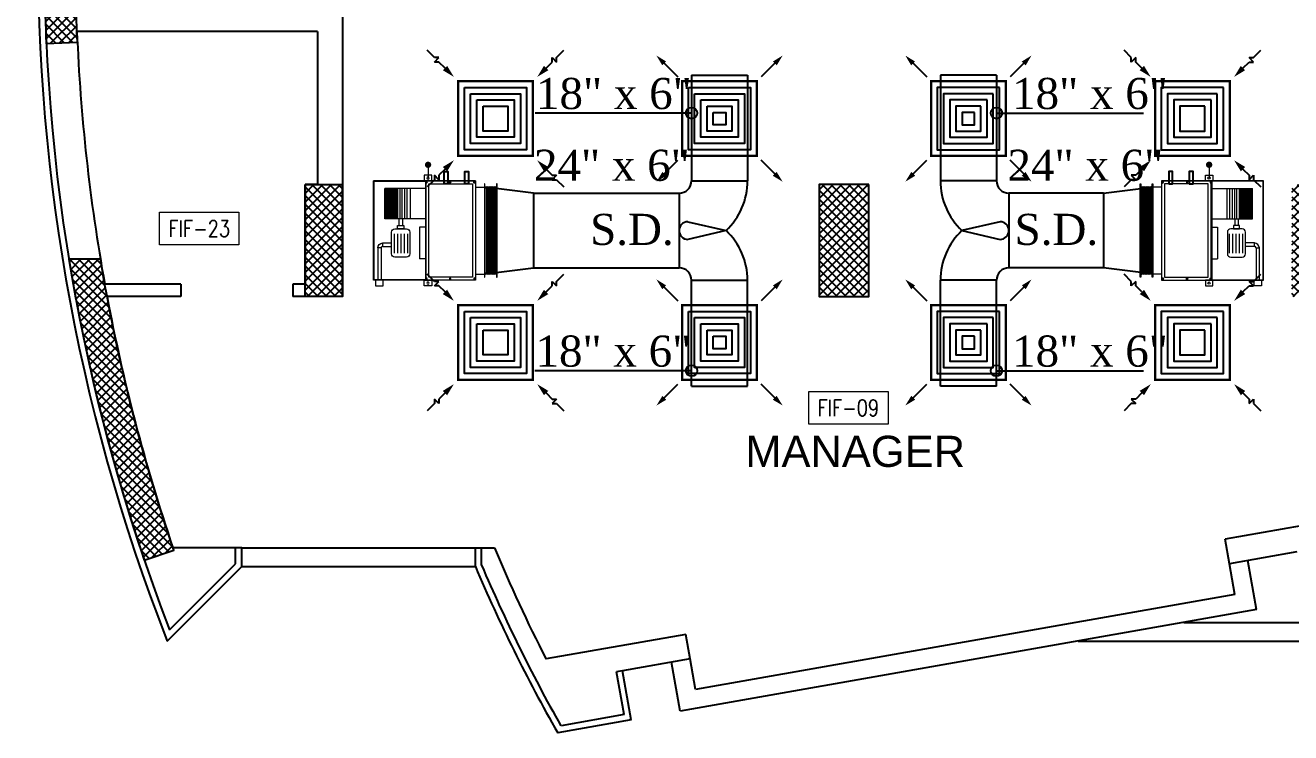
# Model space of a CAD drawing. Extents: x -432 to -365, y -145 to 173.
# Drawn here: x -425.39 to -415.22, y 61.42 to 67.1 of the extents above; entities that cross this region are included whole.
import ezdxf
from ezdxf.enums import TextEntityAlignment as Align

# ---------------------------------------------------------------- set-up
doc = ezdxf.new("R2010")
doc.units = 0
doc.header["$MEASUREMENT"] = 0
doc.linetypes.add('DASHDOT', pattern=[1, 0.5, -0.25, 0, -0.25])
doc.linetypes.add('HIDDEN-Z', pattern=[3, 2, -1])
for name, color, linetype in [('01_AC-EQUIP', 206, 'Continuous'), ('03_AC-S.DUCT', 5, 'Continuous'), ('A.C.VOLUM DAMPER', 2, 'Continuous'), ('COLHATCH', 5, 'Continuous'), ('column', 6, 'Continuous'), ('M-CH-WP-R', 40, 'HIDDEN-Z'), ('M-CH-WP-S', 142, 'Continuous'), ('M-DIFUSER', 195, 'Continuous'), ('M-DUCT-RA', 30, 'Continuous'), ('M-DUCT-SA', 5, 'Continuous'), ('METAL', 253, 'Continuous'), ('METAL-EDGE', 253, 'Continuous'), ('WALL', 4, 'Continuous'), ('WIN', 5, 'Continuous'), ('ZONE TEXT', 73, 'Continuous')]:
    doc.layers.add(name, color=color, linetype=linetype)
doc.layers.add('A-SYMB-RMNU', color=4, linetype='Continuous', lineweight=9)
doc.layers.add('AC-TEXT', color=15, linetype='Continuous', lineweight=30)
doc.styles.add('AC', font='romans.shx', dxfattribs={"height": 0.2})
doc.styles.add('ARABY', font='sosa.shx')
doc.styles.add('ROMANS-TITLE', font='ROMANS.shx', dxfattribs={"width": 0.8})
doc.dimstyles.new('IHAB', dxfattribs={"dimscale": 0, "dimtxt": 0.15, "dimasz": 0.09, "dimexe": 0.18, "dimexo": 0.0625, "dimgap": 0, "dimtad": 0, "dimtih": 1, "dimtoh": 1, "dimzin": 0, "dimdsep": 46, "dimtxsty": 'ARABY', "dimcen": 0.03, "dimse1": 1, "dimse2": 1, "dimclrd": 36, "dimclrt": 42, "dimadec": 0, "dimazin": 0, "dimtfac": 1, "dimtmove": 1, "dimatfit": 3, "dimldrblk": 'ORIGIN', "dimfxl": 1, "dimtolj": 1, "dimtzin": 0, "dimarcsym": 0})

# ---------------------------------------------------------------- blocks, each defined once
blk = doc.blocks.new('*U254')
at = {"layer": 'M-DIFUSER', "ltscale": 5, "const_width": 18}
blk.add_lwpolyline([(-300, 300), (300, 300), (300, -300), (-300, -300)], close=True, dxfattribs=at)
at = {"layer": 'M-DIFUSER', "color": 21}
for points in [[(250, 250), (-250, 250), (-250, -250), (250, -250)], [(200, 200), (-200, 200), (-200, -200), (200, -200)], [(150, 150), (-150, 150), (-150, -150), (150, -150)], [(100, 100), (-100, 100), (-100, -100), (100, -100)]]:
    blk.add_lwpolyline(points, close=True, dxfattribs=at)
at = {"layer": 'M-DUCT-RA', "color": 30}
for p, q in [((-491, 491), (-549, 549)), ((491, 491), (549, 549)), ((-491, 455), (-491, 491)), ((-455, 491), (-491, 455)), ((-455, 455), (-455, 491)), ((-406, 406), (-455, 455)), ((406, 406), (455, 455)), ((455, 491), (491, 491)), ((491, 455), (455, 491)), ((455, 455), (491, 455)), ((-406, -406), (-455, -455)), ((406, -406), (455, -455)), ((-491, -491), (-549, -549)), ((-491, -455), (-455, -491)), ((-455, -455), (-491, -455)), ((-455, -491), (-491, -491)), ((455, -491), (491, -455)), ((455, -455), (455, -491)), ((491, -455), (491, -491)), ((491, -491), (549, -549))]:
    blk.add_line(p, q, dxfattribs=at)
for points in [[(-389, 424), (-424, 389), (-335, 335)], [(424, 389), (389, 424), (335, 335)], [(-424, -389), (-389, -424), (-335, -335)], [(389, -424), (424, -389), (335, -335)]]:
    blk.add_solid(points, dxfattribs=at)
blk = doc.blocks.new('*U251')
at = {"layer": 'M-DIFUSER', "ltscale": 5, "const_width": 18}
blk.add_lwpolyline([(-300, 300), (300, 300), (300, -300), (-300, -300)], close=True, dxfattribs=at)
at = {"layer": 'M-DIFUSER', "color": 21}
for points in [[(250, 250), (-250, 250), (-250, -250), (250, -250)], [(200, 200), (-200, 200), (-200, -200), (200, -200)], [(150, 150), (-150, 150), (-150, -150), (150, -150)], [(100, 100), (-100, 100), (-100, -100), (100, -100)], [(50, 50), (-50, 50), (-50, -50), (50, -50)]]:
    blk.add_lwpolyline(points, close=True, dxfattribs=at)
at = {"layer": 'M-DUCT-SA', "color": 5, "extrusion": (-5.07059e-20, -1.19855e-17, -1)}
blk.add_line((-461, 461), (-335, 335), dxfattribs=at)
at = {"layer": 'M-DUCT-SA', "color": 5, "extrusion": (-1.19855e-17, 5.07059e-20, -1)}
blk.add_line((461, 461), (335, 335), dxfattribs=at)
at = {"layer": 'M-DUCT-SA', "color": 5, "extrusion": (1.19855e-17, -5.07059e-20, -1)}
blk.add_line((-461, -461), (-335, -335), dxfattribs=at)
at = {"layer": 'M-DUCT-SA', "color": 5, "extrusion": (5.07059e-20, 1.19855e-17, -1)}
blk.add_line((461, -461), (335, -335), dxfattribs=at)
at = {"layer": 'M-DUCT-SA', "color": 5, "extrusion": (-5.07059e-20, -1.19855e-17, -1)}
blk.add_solid([(460, 428), (429, 459), (507, 507)], dxfattribs=at)
at = {"layer": 'M-DUCT-SA', "color": 5, "extrusion": (5.07059e-20, -1.19855e-17, -1)}
blk.add_solid([(-460, 428), (-429, 459), (-507, 507)], dxfattribs=at)
at = {"layer": 'M-DUCT-SA', "color": 5, "extrusion": (1.19855e-17, -5.07059e-20, -1)}
blk.add_solid([(428, -460), (459, -429), (507, -507)], dxfattribs=at)
at = {"layer": 'M-DUCT-SA', "color": 5, "extrusion": (-1.19855e-17, -5.07059e-20, -1)}
blk.add_solid([(-428, -460), (-459, -429), (-507, -507)], dxfattribs=at)
blk = doc.blocks.new('A$C7E27466D')
at = {"layer": '01_AC-EQUIP', "color": 2, "lineweight": 20}
for p, q in [((-75.3, 98.1), (-73.7, 98.7)), ((-75.3, 98.1), (-73.7, 97.6)), ((-75.3, 97.1), (-73.7, 97.6)), ((-75.3, 97.1), (-73.7, 96.6)), ((-75.3, 96.1), (-73.7, 96.6)), ((-75.3, 96.1), (-73.7, 95.6)), ((-75.3, 95.1), (-73.7, 95.6)), ((-75.3, 95.1), (-73.7, 94.6)), ((-75.3, 94.1), (-73.7, 94.6)), ((-75.3, 94.1), (-73.7, 93.6)), ((-75.3, 93.1), (-73.7, 93.6)), ((-75.3, 93.1), (-73.7, 92.5)), ((-75.3, 92), (-73.7, 92.5)), ((-75.3, 92), (-73.7, 91.5)), ((-75.3, 91), (-73.7, 91.5)), ((-6.3, 97.6), (-73.7, 97.6)), ((-6.3, 96.6), (-73.7, 96.6)), ((-6.3, 95.6), (-73.7, 95.6)), ((-6.3, 94.6), (-73.7, 94.6)), ((-6.3, 93.6), (-73.7, 93.6)), ((-6.3, 92.5), (-73.7, 92.5)), ((-6.3, 91.5), (-73.7, 91.5)), ((-4.7, 98.1), (-6.3, 98.7)), ((-4.7, 98.1), (-6.3, 97.6)), ((-4.7, 97.1), (-6.3, 97.6)), ((-4.7, 97.1), (-6.3, 96.6)), ((-4.7, 96.1), (-6.3, 96.6)), ((-4.7, 96.1), (-6.3, 95.6)), ((-4.7, 95.1), (-6.3, 95.6)), ((-4.7, 95.1), (-6.3, 94.6)), ((-4.7, 94.1), (-6.3, 94.6)), ((-4.7, 94.1), (-6.3, 93.6)), ((-4.7, 93.1), (-6.3, 93.6)), ((-4.7, 93.1), (-6.3, 92.5)), ((-4.7, 92), (-6.3, 92.5)), ((-4.7, 92), (-6.3, 91.5)), ((-4.7, 91), (-6.3, 91.5)), ((-75.3, 91), (-73.7, 90.5)), ((-75.3, 90), (-73.7, 90.5)), ((-75.3, 90), (-73.7, 89.5)), ((-6.3, 90.5), (-73.7, 90.5)), ((-4.7, 91), (-6.3, 90.5)), ((-4.7, 90), (-6.3, 90.5)), ((-4.7, 90), (-6.3, 89.5))]:
    blk.add_line(p, q, dxfattribs=at)
at = {"layer": '01_AC-EQUIP', "color": 1, "lineweight": 20}
for p, q in [((-78.9, 80.3), (-78.9, 81.7)), ((-75, 82), (-75, 89)), ((-5, 82), (-5, 89)), ((-1.1, 80.3), (-1.1, 81.7)), ((0, 82), (0, 0)), ((-77.8, 81), (-79.9, 81)), ((-2.2, 81), (-0.1, 81)), ((-77.8, 61.5), (-79.9, 61.5)), ((-78.9, 60.8), (-78.9, 62.2)), ((-2.2, 61.5), (-0.1, 61.5)), ((-1.1, 60.8), (-1.1, 62.2)), ((-77.8, 42.5), (-79.9, 42.5)), ((-78.9, 41.8), (-78.9, 43.2)), ((-62.7, 42), (-62.7, 37)), ((-37.3, 42), (-37.3, 37)), ((-30.6, 42), (-30.6, 9)), ((-6.2, 42), (-6.2, 9)), ((-2.2, 42.5), (-0.1, 42.5)), ((-1.1, 41.8), (-1.1, 43.2)), ((-37.3, 37), (-62.7, 37)), ((-58.3, 27.4), (-42.7, 27.4)), ((-58.3, 24.8), (-42.7, 24.8)), ((-58.3, 22.1), (-42.7, 22.1)), ((-30.6, 23.1), (-36, 23.1)), ((-30.6, 20.4), (-36, 20.4)), ((-6.2, 29.5), (-30.6, 29.5)), ((-30.6, 27), (-6.2, 27)), ((-30.6, 25), (-6.2, 25)), ((-30.6, 23), (-6.2, 23)), ((-30.6, 21.4), (-6.2, 21.4)), ((-58.3, 19.4), (-42.7, 19.4)), ((-58.3, 16.8), (-42.7, 16.8)), ((-52.7, 7.4), (-52.7, 14.5)), ((-50, 7.4), (-50, 14.5)), ((-30.6, 19.4), (-6.2, 19.4)), ((-30.6, 18.4), (-6.2, 18.4)), ((-30.6, 17.5), (-6.2, 17.5)), ((-30.6, 16.8), (-6.2, 16.8)), ((-30.6, 15.8), (-6.2, 15.8)), ((-30.6, 14.8), (-6.2, 14.8)), ((-30.6, 13.8), (-6.2, 13.8)), ((-30.6, 12.9), (-6.2, 12.9)), ((-30.6, 12.2), (-6.2, 12.2)), ((-30.6, 11.5), (-6.2, 11.5)), ((-30.6, 11), (-6.2, 11)), ((-30.6, 10.6), (-6.2, 10.6)), ((-30.6, 10.3), (-6.2, 10.3)), ((-54, 6.1), (-79.6, 6.1)), ((-54, 3.5), (-79.6, 3.5)), ((-54, 6.1), (-54, 3.5)), ((-52.7, 7.4), (-50, 7.4)), ((-30.6, 9.9), (-6.2, 9.9)), ((-30.6, 9.6), (-6.2, 9.6)), ((-30.6, 9.4), (-6.2, 9.4)), ((-30.6, 9.2), (-6.2, 9.2)), ((-30.6, 9), (-6.2, 9)), ((-30.6, 9), (-6.2, 9))]:
    blk.add_line(p, q, dxfattribs=at)
at = {"layer": '01_AC-EQUIP', "color": 4, "lineweight": 20}
blk.add_line((12.8, 43.8), (2.3, 43.8), dxfattribs=at)
at = {"layer": '01_AC-EQUIP', "color": 1, "linetype": 'DASHDOT', "lineweight": 20}
blk.add_line((-30.6, 16.8), (-6.2, 16.8), dxfattribs=at)
at = {"layer": '01_AC-EQUIP', "color": 2, "lineweight": 20}
for points in [[(-77.5, 98.7), (-77.5, 99.2), (-2.5, 99.2), (-2.5, 98.7)], [(-77.5, 89), (-77.5, 89.5), (-2.5, 89.5), (-2.5, 89)]]:
    blk.add_lwpolyline(points, close=True, dxfattribs=at)
at = {"layer": '01_AC-EQUIP', "color": 1, "lineweight": 20}
for points in [[(-80, 42), (0, 42), (0, 82), (-80, 82)], [(-77.5, 44.5), (-2.5, 44.5), (-2.5, 79.5), (-77.5, 79.5)], [(-84.4, 40.7), (-80, 40.7), (-80, 46.7), (-84.4, 46.7)], [(-80, 42), (-80, 0), (0, 0), (0, 42)], [(-79.6, 41.6), (-79.6, 0.4), (-0.4, 0.4), (-0.4, 41.6)], [(4.4, 40.7), (0, 40.7), (0, 46.7), (4.4, 46.7)], [(-38.6, 19.3), (-36, 19.3), (-36, 24.3), (-38.6, 24.3)], [(-84.4, 7.6), (-80, 7.6), (-80, 1.6), (-84.4, 1.6)]]:
    blk.add_lwpolyline(points, close=True, dxfattribs=at)
at = {"layer": '01_AC-EQUIP', "color": 4, "lineweight": 20, "const_width": 2.52}
blk.add_lwpolyline([(12.6, 45, 1), (13.1, 42.5, 1)], format="xyb", close=True, dxfattribs=at)
at = {"layer": '01_AC-EQUIP', "color": 1, "lineweight": 20}
blk.add_lwpolyline([(-58.8, 14.5), (-41.2, 14.5, 0.414214), (-38.6, 17.1), (-38.6, 26.4, 0.414214), (-41.2, 29.1), (-58.8, 29.1, 0.414214), (-61.4, 26.4), (-61.4, 17.1, 0.414214)], format="xyb", close=True, dxfattribs=at)
for centre in [(-82.3, 43.8), (2.3, 43.8)]:
    blk.add_circle(centre, 0.932, dxfattribs=at)
for radius in [1.33, 3.99]:
    blk.add_arc((-54, 7.4), radius, 270.0006, 0.0006, dxfattribs=at)
for centre, major_axis, start_param, end_param in [((-78.9, 81), (-0.827, 0), -1.570796, 4.712389), ((-78.9, 81), (-0.47, 0), 3.141593, 9.424778), ((-78.9, 61.5), (-0.827, 0), -1.570796, 4.712389), ((-78.9, 61.5), (-0.47, 0), 3.141593, 9.424778), ((-78.9, 42.5), (-0.827, 0), -1.570796, 4.712389), ((-78.9, 42.5), (-0.47, 0), 3.141593, 9.424778)]:
    blk.add_ellipse(centre, major_axis=major_axis, ratio=0.646018, start_param=start_param, end_param=end_param, dxfattribs=at)
at = {"layer": '01_AC-EQUIP', "color": 1, "lineweight": 20, "extrusion": (0, 0, -1)}
for centre, major_axis, start_param, end_param in [((-1.1, 81), (0.827, 0), -1.570796, 4.712389), ((-1.1, 81), (0.47, 0), 3.141593, 9.424778), ((-1.1, 61.5), (0.827, 0), -1.570796, 4.712389), ((-1.1, 61.5), (0.47, 0), 3.141593, 9.424778), ((-1.1, 42.5), (0.827, 0), -1.570796, 4.712389), ((-1.1, 42.5), (0.47, 0), 3.141593, 9.424778)]:
    blk.add_ellipse(centre, major_axis=major_axis, ratio=0.646018, start_param=start_param, end_param=end_param, dxfattribs=at)
at = {"layer": 'M-CH-WP-R', "color": 6, "linetype": 'ByBlock', "ltscale": 1.5}
blk.add_lwpolyline([(-2.5, 76.2), (-2.5, 73.2), (7.5, 73.2), (7.5, 76.2)], close=True, dxfattribs=at)
at = {"layer": 'M-CH-WP-S', "color": 5, "linetype": 'ByBlock', "ltscale": 1.5}
blk.add_lwpolyline([(-2.5, 59.7), (-2.5, 56.7), (7.5, 56.7), (7.5, 59.7)], close=True, dxfattribs=at)
blk = doc.blocks.new('A-ROOM')
at = {"layer": 'A-SYMB-RMNU'}
blk.add_lwpolyline([(-425, 175), (425, 175), (425, -175), (-425, -175)], close=True, dxfattribs=at)
at = {"layer": 'A-SYMB-RMNU', "style": 'ROMANS-TITLE', "width": 0.8}
blk.add_attdef('ROOM-NO', text='', height=175, dxfattribs=at).set_placement((0, 0), align=Align.MIDDLE)

msp = doc.modelspace()

# ---------------------------------------------------------------- hatches: boundary and pattern name
at = {"layer": 'COLHATCH', "linetype": 'Continuous'}
h = msp.add_hatch(dxfattribs=at)
h.set_pattern_fill('_USER', color=252, scale=0.05, angle=45, style=0, double=1, pattern_type=0)
h.set_pattern_definition([(45, (-202.924395, -132.77691), (-0.035355339, 0.035355339), []), (135, (-202.924395, -132.77691), (-0.035355339, -0.035355339), [])])
h.paths.add_polyline_path([(-382.484, 84.803), (-382.784, 84.803), (-382.784, 83.903), (-382.484, 83.903)])
h.paths.add_polyline_path([(-380.484, 84.803), (-381.284, 84.803), (-381.284, 84.503), (-380.484, 84.503)])
h.paths.add_polyline_path([(-380.684, 79.223), (-381.484, 79.223), (-381.484, 78.923), (-380.684, 78.923)])
h.paths.add_polyline_path([(-378.134, 79.223), (-378.934, 79.223), (-378.934, 78.923), (-378.134, 78.923)])
h.paths.add_polyline_path([(-378.534, 82.803), (-378.834, 82.803), (-378.834, 82.203), (-378.534, 82.203)])
h.paths.add_polyline_path([(-380.392, 67.953), (-381.492, 67.953), (-381.492, 67.653), (-380.639, 67.653, -0.011587), (-380.655, 66.967), (-380.405, 66.957, 0.01656)])
h.paths.add_polyline_path([(-380.586, 65.223), (-380.84, 65.223, -0.040808), (-381.428, 62.884), (-381.192, 62.803, 0.04151)])
h.paths.add_polyline_path([(-382.484, 65.823), (-382.784, 65.823), (-382.784, 64.923), (-382.484, 64.923)])
h.paths.add_polyline_path([(-386.614, 65.823), (-387.014, 65.823), (-387.014, 64.923), (-386.614, 64.923)])
h.paths.add_polyline_path([(-390.414, 65.823), (-390.864, 65.823), (-390.864, 64.923), (-390.414, 64.923)])
h.paths.add_polyline_path([(-390.664, 64.003), (-390.964, 64.003), (-390.964, 63.103), (-390.664, 63.103)])
h.paths.add_polyline_path([(-398.664, 65.823), (-398.964, 65.823), (-398.964, 64.923), (-398.664, 64.923)])
h.paths.add_polyline_path([(-398.664, 64.003), (-398.964, 64.003), (-398.964, 63.103), (-398.664, 63.103)])
h.paths.add_polyline_path([(-398.664, 83.653), (-398.964, 83.653), (-398.964, 83.053), (-398.664, 83.053)])
h.paths.add_polyline_path([(-390.414, 84.803), (-390.864, 84.803), (-390.864, 83.903), (-390.414, 83.903)])
h.paths.add_polyline_path([(-398.664, 87.003), (-398.964, 87.003), (-398.964, 86.403), (-398.664, 86.403)])
h.paths.add_polyline_path([(-400.014, 84.803), (-405.714, 84.803), (-405.714, 83.053), (-405.414, 83.053), (-405.414, 84.503), (-400.314, 84.503), (-400.314, 83.053), (-400.014, 83.053)])
h.paths.add_polyline_path([(-405.414, 87.003), (-405.714, 87.003), (-405.714, 86.403), (-405.414, 86.403)])
h.paths.add_polyline_path([(-414.764, 84.803), (-415.214, 84.803), (-415.214, 83.903), (-414.764, 83.903)])
h.paths.add_polyline_path([(-418.564, 84.803), (-418.964, 84.803), (-418.964, 83.903), (-418.564, 83.903)])
h.paths.add_polyline_path([(-422.844, 84.803), (-423.144, 84.803), (-423.144, 83.903), (-422.844, 83.903)])
h.paths.add_polyline_path([(-424.344, 84.803), (-425.144, 84.803), (-425.144, 84.503), (-424.344, 84.503)])
h.paths.add_polyline_path([(-426.794, 82.803), (-427.094, 82.803), (-427.094, 82.203), (-426.794, 82.203)])
h.paths.add_polyline_path([(-424.144, 79.223), (-424.944, 79.223), (-424.944, 78.923), (-424.144, 78.923)])
h.paths.add_polyline_path([(-426.694, 79.223), (-427.494, 79.223), (-427.494, 78.923), (-426.694, 78.923)])
h.paths.add_polyline_path([(-426.694, 74.223), (-427.494, 74.223), (-427.494, 73.923), (-426.694, 73.923)])
h.paths.add_polyline_path([(-424.144, 74.173), (-425.044, 74.173), (-425.044, 73.923), (-424.144, 73.923)])
h.paths.add_polyline_path([(-424.137, 67.953), (-425.237, 67.953, 0.01656), (-425.224, 66.957), (-424.974, 66.967, -0.011587), (-424.99, 67.653), (-424.137, 67.653)])
h.paths.add_polyline_path([(-424.789, 65.223), (-425.042, 65.223, 0.04151), (-424.437, 62.803), (-424.2, 62.884, -0.040808)])
h.paths.add_polyline_path([(-422.844, 65.823), (-423.144, 65.823), (-423.144, 64.923), (-422.844, 64.923)])
h.paths.add_polyline_path([(-418.614, 65.823), (-419.014, 65.823), (-419.014, 64.923), (-418.614, 64.923)])
h.paths.add_polyline_path([(-414.764, 65.823), (-415.214, 65.823), (-415.214, 64.923), (-414.764, 64.923)])
h.paths.add_polyline_path([(-414.664, 64.003), (-414.964, 64.003), (-414.964, 63.103), (-414.664, 63.103)])
h.paths.add_polyline_path([(-406.664, 65.823), (-406.964, 65.823), (-406.964, 64.923), (-406.664, 64.923)])
h.paths.add_polyline_path([(-406.664, 64.003), (-406.964, 64.003), (-406.964, 63.103), (-406.664, 63.103)])

# ---------------------------------------------------------------- linework, layer by layer
at = {"layer": '03_AC-S.DUCT', "linetype": 'Continuous'}
for p, q in [((-420.039, 66.703), (-420.039, 65.853)), ((-420.039, 66.703), (-419.589, 66.703)), ((-419.589, 66.703), (-419.589, 65.853)), ((-418.039, 66.703), (-418.039, 65.853)), ((-417.589, 66.703), (-418.039, 66.703)), ((-417.589, 66.703), (-417.589, 65.853)), ((-420.039, 65.853), (-419.589, 65.853)), ((-417.589, 65.853), (-418.039, 65.853)), ((-421.308, 65.753), (-421.608, 65.79)), ((-421.308, 65.753), (-420.139, 65.753)), ((-421.308, 65.753), (-421.308, 65.153)), ((-420.139, 65.753), (-420.139, 65.153)), ((-416.728, 65.753), (-417.489, 65.753)), ((-417.489, 65.753), (-417.489, 65.153)), ((-416.728, 65.753), (-416.428, 65.79)), ((-416.728, 65.753), (-416.728, 65.153)), ((-421.608, 65.116), (-421.308, 65.153)), ((-421.308, 65.153), (-420.139, 65.153)), ((-416.728, 65.153), (-417.489, 65.153)), ((-416.428, 65.116), (-416.728, 65.153)), ((-420.039, 64.203), (-420.039, 65.053)), ((-420.039, 65.053), (-419.589, 65.053)), ((-419.589, 64.203), (-419.589, 65.053)), ((-418.039, 64.203), (-418.039, 65.053)), ((-417.589, 65.053), (-418.039, 65.053)), ((-417.589, 64.203), (-417.589, 65.053)), ((-420.039, 64.203), (-419.589, 64.203)), ((-417.589, 64.203), (-418.039, 64.203))]:
    msp.add_line(p, q, dxfattribs=at)
for centre, radius, start, end in [((-420.139, 65.853), 0.1, 270, 360), ((-420.139, 65.853), 0.55, 313.3418, 360), ((-417.489, 65.853), 0.55, 180, 226.6582), ((-417.489, 65.853), 0.1, 180, 270), ((-420.139, 65.053), 0.55, 0, 46.6582), ((-417.489, 65.053), 0.55, 133.3418, 180), ((-420.139, 65.053), 0.1, 0, 90), ((-417.489, 65.053), 0.1, 90, 180)]:
    msp.add_arc(centre, radius, start, end, dxfattribs=at)
at = {"layer": 'A.C.VOLUM DAMPER'}
for p, q in [((-420.068, 65.524), (-419.762, 65.453)), ((-417.56, 65.524), (-417.867, 65.453)), ((-419.762, 65.453), (-420.068, 65.382)), ((-417.867, 65.453), (-417.56, 65.382))]:
    msp.add_line(p, q, dxfattribs=at)
for centre, start, end in [((-420.068, 65.453), 90, 270), ((-417.56, 65.453), 270, 90)]:
    msp.add_arc(centre, 0.071, start, end, dxfattribs=at)
at = {"layer": 'column', "color": 252, "linetype": 'Continuous'}
for points in [[(-424.137, 67.953), (-425.237, 67.953, 0.01656), (-425.224, 66.957), (-424.974, 66.967, -0.011587), (-424.99, 67.653), (-424.137, 67.653)], [(-424.789, 65.223), (-425.042, 65.223, 0.04151), (-424.437, 62.803), (-424.2, 62.884, -0.040808)]]:
    msp.add_lwpolyline(points, format="xyb", close=True, dxfattribs=at)
at = {"layer": 'column', "color": 252}
for points in [[(-423.144, 65.823), (-422.844, 65.823), (-422.844, 64.923), (-423.144, 64.923)], [(-418.614, 65.823), (-419.014, 65.823), (-419.014, 64.923), (-418.614, 64.923)]]:
    msp.add_lwpolyline(points, close=True, dxfattribs=at)
at = {"layer": 'METAL', "linetype": 'Continuous'}
for p, q in [((-416.082, 62.303), (-410.751, 62.303)), ((-416.933, 62.153), (-410.782, 62.153))]:
    msp.add_line(p, q, dxfattribs=at)
at = {"layer": 'METAL-EDGE', "color": 252, "linetype": 'Continuous'}
for p, q in [((-423.703, 62.774), (-423.703, 62.903)), ((-421.726, 62.763), (-421.726, 62.903)), ((-424.234, 62.243), (-423.703, 62.774)), ((-420.593, 61.914), (-420.642, 61.905)), ((-420.581, 61.561), (-420.642, 61.905)), ((-420.581, 61.561), (-421.088, 61.471))]:
    msp.add_line(p, q, dxfattribs=at)
for radius, start, end in [(15.05, 155.3792, 201.0693), (12.53, 202.9707, 209.5631)]:
    msp.add_arc((-410.19, 67.653), radius, start, end, dxfattribs=at)
at = {"layer": 'WALL', "color": 252, "linetype": 'Continuous'}
for p, q in [((-422.844, 67.753), (-422.844, 65.823)), ((-423.044, 67.053), (-424.978, 67.053)), ((-423.044, 67.053), (-423.044, 65.823)), ((-423.044, 65.823), (-423.144, 65.823)), ((-423.144, 65.823), (-423.144, 65.023)), ((-422.844, 65.823), (-422.844, 65.823)), ((-422.844, 64.923), (-422.844, 65.823)), ((-424.144, 65.023), (-424.754, 65.023)), ((-424.144, 65.023), (-424.144, 64.923)), ((-423.144, 65.023), (-423.244, 65.023)), ((-423.244, 65.023), (-423.244, 64.923)), ((-424.144, 64.923), (-424.736, 64.923)), ((-422.844, 64.923), (-423.244, 64.923)), ((-414.964, 63.109), (-415.751, 62.971)), ((-415.716, 62.774), (-415.751, 62.971)), ((-423.653, 62.903), (-424.207, 62.903)), ((-423.653, 62.753), (-423.653, 62.903)), ((-421.776, 62.753), (-421.776, 62.903)), ((-421.776, 62.903), (-421.622, 62.903)), ((-415.175, 62.869), (-415.716, 62.774)), ((-424.253, 62.153), (-423.653, 62.753)), ((-420.086, 62.206), (-421.208, 62.009)), ((-420.051, 62.009), (-420.086, 62.206)), ((-420.051, 62.009), (-420.593, 61.914)), ((-420.524, 61.52), (-420.593, 61.914)), ((-420.524, 61.52), (-421.114, 61.416))]:
    msp.add_line(p, q, dxfattribs=at)
msp.add_lwpolyline([(-418.614, 65.823), (-419.014, 65.823), (-419.014, 64.923), (-418.614, 64.923)], close=True, dxfattribs=at)
for radius, start, end in [(15.1, 155.6745, 201.3607), (14.8, 182.3234, 190.236), (14.8, 190.6296, 198.7201), (12.38, 202.5625, 207.1261), (12.58, 202.9243, 209.724)]:
    msp.add_arc((-410.19, 67.653), radius, start, end, dxfattribs=at)
at = {"layer": 'WIN', "color": 252}
for p, q in [((-423.653, 62.903), (-421.776, 62.903)), ((-423.653, 62.753), (-421.776, 62.753)), ((-415.673, 62.528), (-415.716, 62.774)), ((-415.499, 62.406), (-415.569, 62.8)), ((-415.673, 62.528), (-420.008, 61.763)), ((-415.499, 62.406), (-420.13, 61.589)), ((-420.13, 61.589), (-420.199, 61.983)), ((-420.008, 61.763), (-420.051, 62.009))]:
    msp.add_line(p, q, dxfattribs=at)

# ---------------------------------------------------------------- block references
at = {"layer": '01_AC-EQUIP', "yscale": 0.009999999999990905, "zscale": 0.01}
for p, xscale, rotation in [((-422.594, 65.853), -0.009999999999990905, 270), ((-415.442, 65.853), 0.009999999999990905, 90)]:
    msp.add_blockref('A$C7E27466D', p, dxfattribs=dict(at, xscale=xscale, rotation=rotation))
at = {"layer": 'A-SYMB-RMNU', "xscale": 0.0007500000000391083, "yscale": 0.0007500000000106866, "zscale": 0.00075}
for p, values in [((-423.995, 65.469), {'ROOM-NO': 'FIF-23'}), ((-418.779, 64.027), {'ROOM-NO': 'FIF-09'})]:
    msp.add_blockref('A-ROOM', p, dxfattribs=at).add_auto_attribs(values)
at = {"layer": 'M-DIFUSER', "color": 21, "yscale": 0.001000000000004775, "zscale": 0.001}
for name, p, xscale in [('*U254', (-421.614, 66.353), -0.0009999999999763531), ('*U254', (-421.614, 66.353), -0.0009999999999763531), ('*U254', (-421.614, 66.353), -0.0009999999999763531), ('*U251', (-419.814, 66.353), -0.0009999999999763531), ('*U251', (-419.814, 66.353), -0.0009999999999763531), ('*U251', (-419.814, 66.353), -0.0009999999999763531), ('*U251', (-417.814, 66.353), 0.0009999999999763531), ('*U251', (-417.814, 66.353), 0.0009999999999763531), ('*U251', (-417.814, 66.353), 0.0009999999999763531), ('*U254', (-416.014, 66.353), 0.0009999999999763531), ('*U254', (-416.014, 66.353), 0.0009999999999763531), ('*U254', (-416.014, 66.353), 0.0009999999999763531), ('*U254', (-421.614, 64.553), -0.0009999999999763531), ('*U254', (-421.614, 64.553), -0.0009999999999763531), ('*U254', (-421.614, 64.553), -0.0009999999999763531), ('*U254', (-416.014, 64.553), 0.0009999999999763531), ('*U254', (-416.014, 64.553), 0.0009999999999763531), ('*U254', (-416.014, 64.553), 0.0009999999999763531), ('*U251', (-419.814, 64.553), -0.0009999999999763531), ('*U251', (-419.814, 64.553), -0.0009999999999763531), ('*U251', (-419.814, 64.553), -0.0009999999999763531), ('*U251', (-417.814, 64.553), 0.0009999999999763531), ('*U251', (-417.814, 64.553), 0.0009999999999763531), ('*U251', (-417.814, 64.553), 0.0009999999999763531)]:
    msp.add_blockref(name, p, dxfattribs=dict(at, xscale=xscale))

# ---------------------------------------------------------------- texts
at = {"layer": 'AC-TEXT', "color": 34, "linetype": 'Continuous', "char_height": 0.25, "width": 3.95146, "attachment_point": 7, "style": 'AC'}
for s, insert in [('\\A1;{\\fTimes New Roman|b0|i0|c0|p18;\\C256;18" x 6"}', (-421.289, 66.426)), ('\\A1;{\\fTimes New Roman|b0|i0|c0|p18;\\C256;18" x 6"}', (-417.463, 66.426)), ('\\A1;{\\fTimes New Roman|b0|i0|c0|p18;\\C256;24" x 6"}', (-421.305, 65.849)), ('\\A1;{\\fTimes New Roman|b0|i0|c0|p18;\\C256;24" x 6"}', (-417.5, 65.849)), ('\\A1;{\\fTimes New Roman|b0|i0|c0|p18;\\C256;S.D.}', (-420.854, 65.332)), ('\\A1;{\\fTimes New Roman|b0|i0|c0|p18;\\C256;S.D.}', (-417.443, 65.332)), ('\\A1;{\\fTimes New Roman|b0|i0|c0|p18;\\C256;18" x 6"}', (-421.293, 64.355)), ('\\A1;{\\fTimes New Roman|b0|i0|c0|p18;\\C256;18" x 6"}', (-417.463, 64.355))]:
    msp.add_mtext(s, dxfattribs=dict(at, insert=insert))
at = {"layer": 'ZONE TEXT', "linetype": 'Continuous', "insert": (-419.607, 63.803), "char_height": 0.25, "width": 3.29288, "attachment_point": 1, "style": 'AC'}
msp.add_mtext('{\\fArial|b0|i0|c0|p34;MANAGER}', dxfattribs=at)

# ---------------------------------------------------------------- leaders
at = {"layer": 'AC-TEXT', "color": 34, "linetype": 'Continuous'}
for points in [[(-420.039, 66.397), (-421.295, 66.397)], [(-417.589, 66.397), (-416.406, 66.397)], [(-420.039, 64.326), (-421.298, 64.326)], [(-417.589, 64.326), (-416.406, 64.326)]]:
    msp.add_leader(points, dimstyle='IHAB', override={"dimscale": 1}, dxfattribs=at)

doc.saveas('drawing.dxf')
